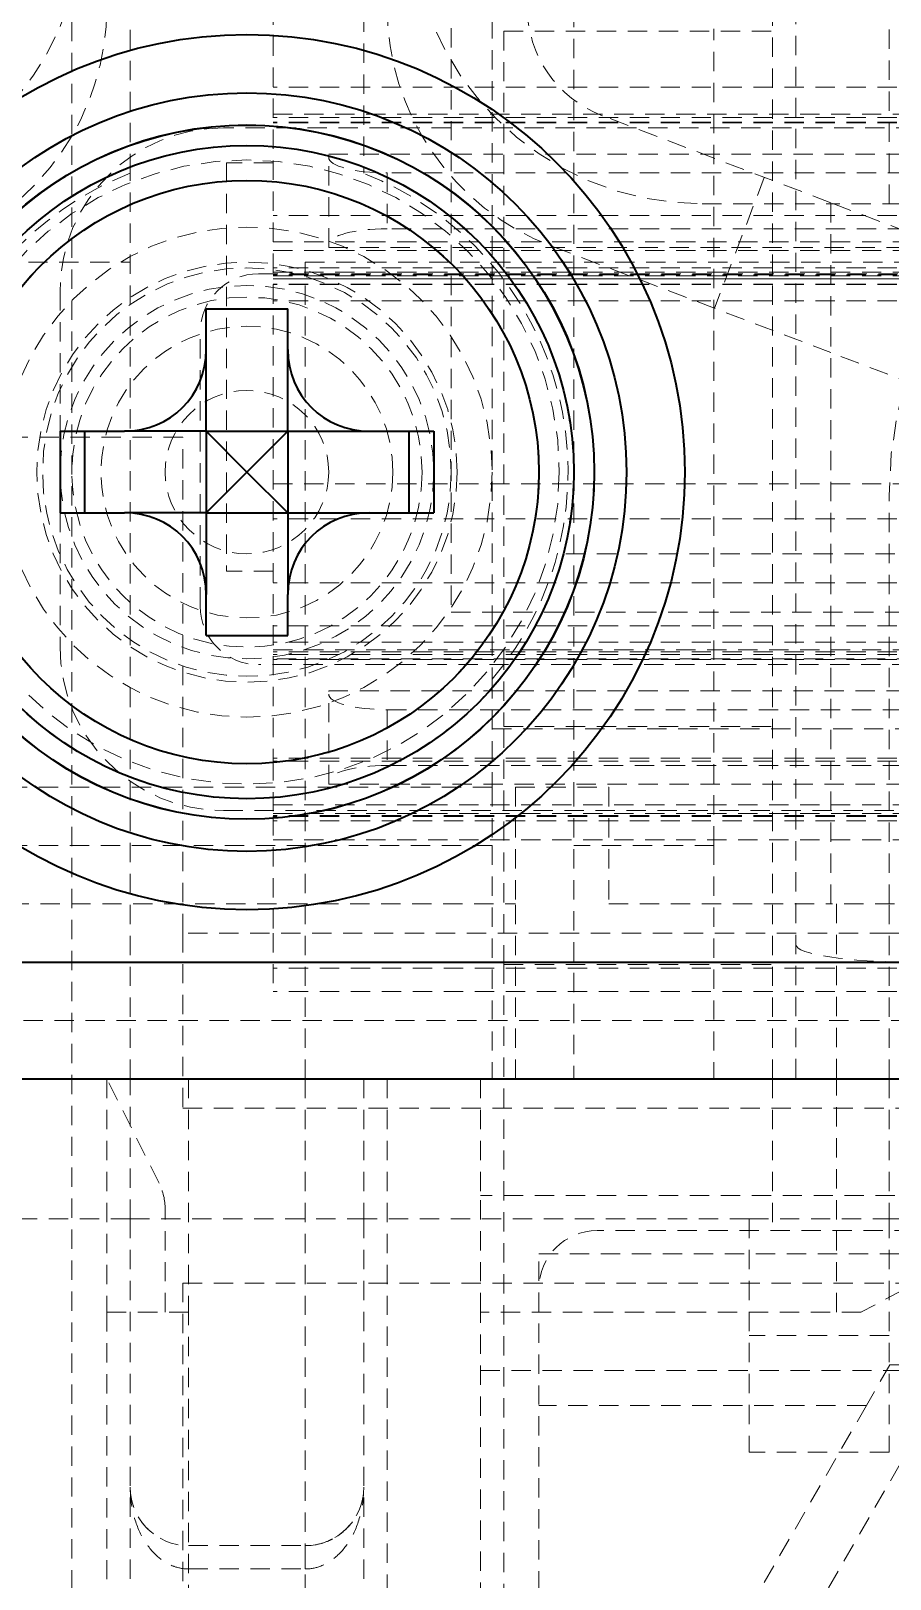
# Model space of a CAD drawing. Header units: inches. Extents: x 6934 to 18973, y 4254 to 7629.
# Drawn here: x 17105.43 to 17112.79, y 4833.67 to 4846.93 of the extents above; entities that cross this region are included whole.
import ezdxf

# ---------------------------------------------------------------- set-up
doc = ezdxf.new("R2010")
doc.units = ezdxf.units.IN
doc.header["$MEASUREMENT"] = 0
doc.linetypes.add('입력 정류부 ASSY$0$DASHED', pattern=[0.2067, 0.1654, -0.0413])
for name, color, linetype, lineweight, true_color in [('입력 정류부 ASSY$0$가려진 것(ISO)', 2, '입력 정류부 ASSY$0$DASHED', 18, 0xffff00), ('입력 정류부 ASSY$0$가려진 좁은 것(ISO)', 2, '입력 정류부 ASSY$0$DASHED', 18, 0xffff00), ('입력 정류부 ASSY$0$가시적인 것(ISO)', 3, 'Continuous', 40, 0x00ff00), ('입력 정류부 ASSY$0$가시적인 좁은 것(ISO)', 3, 'Continuous', 35, 0x00ff00)]:
    doc.layers.add(name, color=color, linetype=linetype, lineweight=lineweight, true_color=true_color)

# ---------------------------------------------------------------- blocks, each defined once
blk = doc.blocks.new('입력 정류부 ASSY')
at = {"layer": '입력 정류부 ASSY$0$가려진 것(ISO)'}
for p, q in [((456.004, 631.44), (456.004, 580.44)), ((454.954, 629.94), (454.954, 581.94)), ((457.704, 577.94), (457.704, 598.44)), ((455.304, 589.94), (455.304, 584.916)), ((451.704, 588.857), (451.704, 573.44)), ((452.204, 585.702), (452.204, 588.14)), ((453.429, 588.199), (453.429, 580.664)), ((454.204, 588.14), (454.204, 585.702)), ((457.904, 587.94), (457.904, 579.44)), ((457.204, 579.94), (457.204, 586.94)), ((458.704, 585.44), (458.704, 586.94)), ((455.404, 586.92), (457.704, 586.92)), ((455.404, 586.92), (455.404, 580.96)), ((453.429, 586.208), (470.979, 586.208)), ((470.979, 586.178), (453.429, 586.178)), ((470.979, 586.14), (453.429, 586.14)), ((458.204, 585.449), (456.248, 586.195)), ((471.404, 586.09), (453.004, 586.09)), ((453.904, 585.065), (453.904, 585.865)), ((453.904, 585.865), (470.504, 585.865)), ((453.029, 585.79), (453.029, 582.29)), ((453.429, 585.79), (453.029, 585.79)), ((452.204, 577.94), (452.204, 585.702)), ((470.004, 585.704), (454.404, 585.704)), ((457.635, 585.666), (457.208, 584.545)), ((470.979, 585.34), (453.429, 585.34)), ((457.104, 585.44), (458.204, 585.44)), ((458.204, 585.44), (458.204, 585.449)), ((461.848, 584.06), (458.204, 585.449)), ((458.204, 579.44), (458.204, 585.44)), ((467.304, 585.44), (458.204, 585.44)), ((470.004, 585.226), (454.404, 585.226)), ((455.821, 585.074), (458.204, 584.165)), ((436.204, 584.94), (452.204, 584.94)), ((453.429, 585.04), (470.979, 585.04)), ((453.704, 584.94), (470.704, 584.94)), ((453.704, 577.94), (453.704, 584.94)), ((453.904, 585.065), (470.504, 585.065)), ((453.304, 584.84), (471.104, 584.84)), ((470.979, 584.89), (453.429, 584.89)), ((453.429, 584.823), (470.979, 584.823)), ((455.304, 584.916), (455.304, 581.365)), ((451.604, 584.69), (451.604, 583.49)), ((453.429, 584.796), (470.979, 584.796)), ((470.979, 584.752), (453.429, 584.752)), ((452.854, 584.19), (452.854, 584.54)), ((452.854, 584.54), (453.554, 584.54)), ((453.554, 584.19), (453.554, 584.54)), ((452.804, 581.99), (452.804, 584.34)), ((452.854, 583.49), (452.854, 584.19)), ((453.554, 583.49), (453.554, 584.19)), ((461.421, 582.939), (458.204, 584.165)), ((451.604, 583.49), (451.604, 582.79)), ((451.604, 583.49), (452.154, 583.49)), ((452.854, 583.49), (452.154, 583.49)), ((452.854, 583.49), (453.204, 583.14)), ((452.854, 583.49), (453.554, 583.49)), ((452.854, 583.49), (452.854, 582.79)), ((453.204, 583.14), (453.554, 583.49)), ((453.554, 583.49), (453.554, 582.79)), ((453.554, 583.49), (454.254, 583.49)), ((454.254, 583.49), (454.804, 583.49)), ((454.804, 583.49), (454.804, 582.79)), ((452.654, 583.44), (451.154, 583.44)), ((452.654, 579.19), (452.654, 583.44)), ((453.204, 583.14), (452.854, 582.79)), ((453.554, 582.79), (453.204, 583.14)), ((453.429, 583.04), (470.979, 583.04)), ((458.704, 579.44), (458.704, 582.94)), ((451.604, 582.79), (452.154, 582.79)), ((451.604, 582.79), (451.604, 581.64)), ((452.854, 582.79), (452.154, 582.79)), ((452.854, 582.79), (453.554, 582.79)), ((452.854, 582.79), (452.854, 582.09)), ((470.979, 582.74), (453.429, 582.74)), ((453.554, 582.79), (454.254, 582.79)), ((453.554, 582.79), (453.554, 582.09)), ((454.254, 582.79), (454.804, 582.79)), ((469.104, 582.44), (455.864, 582.44)), ((453.429, 582.29), (453.029, 582.29)), ((452.854, 581.74), (452.854, 582.09)), ((453.554, 581.74), (453.554, 582.09)), ((454.954, 581.94), (469.454, 581.94)), ((452.854, 581.74), (453.554, 581.74)), ((471.104, 581.49), (453.304, 581.49)), ((453.429, 581.617), (470.979, 581.617)), ((470.979, 581.578), (453.429, 581.578)), ((461.854, 581.54), (453.429, 581.54)), ((455.304, 581.365), (455.304, 580.44)), ((453.904, 580.465), (453.904, 581.265)), ((453.904, 581.265), (470.504, 581.265)), ((454.404, 581.104), (470.004, 581.104)), ((455.404, 580.96), (457.704, 580.96)), ((455.404, 578.92), (455.404, 580.96)), ((455.304, 580.94), (469.104, 580.94)), ((453.429, 580.664), (453.429, 580.19)), ((454.404, 580.626), (470.004, 580.626)), ((455.304, 580.44), (451.104, 580.44)), ((453.904, 580.465), (470.504, 580.465)), ((455.304, 580.44), (455.304, 579.94)), ((455.504, 580.44), (455.504, 579.44)), ((455.504, 580.44), (456.304, 580.44)), ((456.304, 580.44), (456.304, 579.44)), ((453.004, 580.24), (471.404, 580.24)), ((453.429, 580.29), (470.979, 580.29)), ((453.429, 580.214), (470.979, 580.214)), ((470.979, 580.19), (453.429, 580.19)), ((453.429, 580.19), (453.429, 579.19)), ((470.979, 580.152), (453.429, 580.152)), ((455.304, 579.94), (451.104, 579.94)), ((455.304, 579.94), (455.304, 577.94)), ((457.204, 579.94), (456.004, 579.94)), ((457.204, 579.94), (457.204, 577.94)), ((450.904, 579.44), (455.504, 579.44)), ((455.504, 577.94), (455.504, 579.44)), ((456.304, 579.44), (458.204, 579.44)), ((457.904, 579.44), (457.904, 577.94)), ((468.304, 579.44), (458.204, 579.44)), ((458.254, 579.44), (458.254, 577.94)), ((458.704, 577.94), (458.704, 579.44)), ((458.704, 579.19), (452.654, 579.19)), ((452.654, 579.19), (452.654, 577.69)), ((453.429, 579.19), (453.429, 578.69)), ((458.704, 579.19), (465.704, 579.19)), ((455.404, 578.92), (457.704, 578.92)), ((455.404, 578.92), (455.404, 564.44)), ((470.979, 578.69), (453.429, 578.69)), ((490.204, 578.44), (435.004, 578.44)), ((452.452, 577.046), (452.004, 577.94)), ((452.004, 577.94), (452.004, 575.94)), ((452.204, 576.74), (452.204, 577.94)), ((452.704, 577.94), (452.704, 575.94)), ((454.204, 577.94), (454.204, 576.74)), ((454.404, 577.94), (454.404, 572.94)), ((455.204, 577.94), (455.204, 576.94)), ((457.704, 577.94), (457.704, 576.64)), ((458.254, 575.94), (458.254, 577.94)), ((458.704, 577.94), (458.704, 576.74)), ((452.654, 577.69), (471.754, 577.69)), ((455.204, 575.94), (455.204, 576.94)), ((462.204, 576.94), (455.204, 576.94)), ((452.204, 576.74), (448.904, 576.74)), ((452.204, 576.74), (454.204, 576.74)), ((452.204, 576.74), (452.204, 573.44)), ((452.504, 575.94), (452.504, 576.822)), ((457.504, 576.74), (454.204, 576.74)), ((454.204, 576.74), (454.204, 573.44)), ((457.504, 576.74), (458.704, 576.74)), ((457.504, 576.74), (457.504, 574.74)), ((465.704, 576.74), (458.704, 576.74)), ((458.704, 576.74), (458.704, 574.74)), ((468.204, 576.64), (456.204, 576.64)), ((455.704, 562.94), (455.704, 576.44)), ((455.704, 576.44), (468.704, 576.44)), ((452.654, 565.94), (452.654, 576.19)), ((452.654, 576.19), (471.754, 576.19)), ((452.004, 575.94), (452.004, 572.94)), ((452.004, 575.94), (452.504, 575.94)), ((452.704, 575.94), (452.204, 575.94)), ((455.204, 572.133), (455.204, 575.94)), ((458.463, 575.94), (455.204, 575.94)), ((458.704, 575.74), (457.504, 575.74)), ((455.204, 575.44), (469.204, 575.44)), ((458.711, 575.49), (458.509, 575.14)), ((458.711, 575.49), (465.697, 575.49)), ((458.509, 575.14), (455.704, 575.14)), ((456.704, 572.014), (458.509, 575.14)), ((458.704, 574.74), (457.504, 574.74)), ((452.704, 573.94), (453.704, 573.94))]:
    blk.add_line(p, q, dxfattribs=at)
for radius in [2.975, 1.75, 1.6, 1.5, 1.5, 1.25, 0.7, 0.7]:
    blk.add_circle((453.204, 583.14), radius, dxfattribs=at)
for centre, radius, start, end in [((449.304, 587.94), 2.5, 270, 0), ((457.104, 587.94), 2.5, 180, 270), ((449.804, 587.129), 2.2, 290.8658, 0), ((456.604, 587.129), 2.2, 180, 249.1342), ((456.604, 587.129), 1, 180, 249.1342), ((462.204, 582.94), 3.5, 0, 180), ((453.004, 584.69), 1.4, 90, 180), ((453.204, 583.14), 2.75, 111.3237, 220.2142), ((453.204, 583.14), 2.75, 319.7858, 68.6763), ((453.304, 584.34), 0.5, 90, 180), ((453.304, 581.99), 0.5, 180, 270), ((453.004, 581.64), 1.4, 180, 270), ((452.004, 576.822), 0.5, 0, 26.5651), ((462.204, 569.44), 7.5, 60.0736, 119.9264), ((456.204, 576.14), 0.5, 90, 180), ((452.704, 574.44), 0.5, 180, 270), ((453.704, 574.44), 0.5, 270, 0)]:
    blk.add_arc(centre, radius, start, end, dxfattribs=at)
for centre, major_axis, ratio, start_param, end_param in [((454.404, 585.838), (0.5, 0), 0.267949, 3.141593, 4.712389), ((454.404, 585.092), (-0.5, 0), 0.267949, 4.712389, 6.283185), ((452.11, 584.235), (-0.542, 0.542), 0.941609, 2.386259, 3.896927), ((454.299, 584.235), (0.542, 0.542), 0.941609, 2.386259, 3.896927), ((452.11, 582.046), (-0.542, -0.542), 0.941609, 2.386259, 3.896927), ((454.299, 582.046), (0.542, -0.542), 0.941609, 2.386259, 3.896927), ((454.404, 581.238), (0.5, 0), 0.267949, 3.141593, 4.712389), ((454.404, 580.492), (-0.5, 0), 0.267949, 4.712389, 6.283185), ((458.904, 579.092), (1, 0), 0.151515, 3.141593, 4.712389)]:
    blk.add_ellipse(centre, major_axis=major_axis, ratio=ratio, start_param=start_param, end_param=end_param, dxfattribs=at)
for points in [[(452.205, 574.421), (452.207, 574.368), (452.217, 574.316), (452.236, 574.266)], [(454.173, 574.266), (454.192, 574.316), (454.202, 574.368), (454.204, 574.421)], [(452.301, 574.144), (452.329, 574.106), (452.364, 574.071), (452.405, 574.04)], [(454.002, 574.039), (454.044, 574.07), (454.079, 574.106), (454.107, 574.144)]]:
    blk.add_open_spline(points, degree=3, dxfattribs=at)
blk.add_open_spline([(453.789, 573.947), (453.827, 573.954), (453.865, 573.965), (453.912, 573.985), (453.924, 573.991), (453.936, 573.997)], degree=3, knots=[0, 0, 0, 0, 0.01199037, 0.01199037, 0.01638954, 0.01638954, 0.01638954, 0.01638954], dxfattribs=at)
at = {"layer": '입력 정류부 ASSY$0$가려진 좁은 것(ISO)'}
for p, q in [((470.979, 586.44), (453.429, 586.44)), ((470.979, 586.134), (453.429, 586.134)), ((454.404, 585.704), (454.404, 585.226)), ((453.429, 585.113), (470.979, 585.113)), ((453.429, 584.854), (470.979, 584.854)), ((470.979, 584.832), (453.429, 584.832)), ((470.979, 584.796), (453.429, 584.796)), ((470.979, 584.749), (453.429, 584.749)), ((470.979, 584.607), (453.429, 584.607)), ((451.815, 582.79), (451.815, 583.49)), ((454.593, 582.79), (454.593, 583.49)), ((470.979, 582.19), (453.429, 582.19)), ((470.979, 581.823), (453.429, 581.823)), ((470.979, 581.682), (453.429, 581.682)), ((470.979, 581.599), (453.429, 581.599)), ((470.979, 581.534), (453.429, 581.534)), ((454.404, 581.104), (454.404, 580.626)), ((470.979, 580.69), (453.429, 580.69)), ((470.979, 580.664), (453.429, 580.664)), ((456.004, 580.44), (456.004, 577.94)), ((470.979, 580.196), (453.429, 580.196)), ((453.429, 579.99), (470.979, 579.99)), ((470.979, 578.89), (453.429, 578.89)), ((453.704, 577.94), (453.704, 573.44)), ((452.704, 573.44), (452.704, 575.94)), ((455.796, 569.44), (459, 574.99)), ((452.704, 573.74), (453.704, 573.74))]:
    blk.add_line(p, q, dxfattribs=at)
for radius in [2.974, 2.799, 2.675, 2.675, 2.5, 2.1, 1.8, 1.8]:
    blk.add_circle((453.204, 583.14), radius, dxfattribs=at)
blk.add_ellipse((453.704, 572.94), major_axis=(0, 1), ratio=0.00001, start_param=5.639765, end_param=6.283286, dxfattribs=at)
for points, knots in [([(452.204, 574.44), (452.205, 574.348), (452.217, 574.263), (452.238, 574.186), (452.26, 574.11), (452.289, 574.043), (452.324, 573.986), (452.359, 573.929), (452.399, 573.882), (452.441, 573.845), (452.443, 573.843), (452.446, 573.841), (452.448, 573.839), (452.488, 573.806), (452.529, 573.782), (452.571, 573.765), (452.575, 573.764), (452.578, 573.763), (452.581, 573.762), (452.622, 573.747), (452.664, 573.74), (452.704, 573.74)], [0, 0, 0, 0, 0.2, 0.2, 0.2, 0.4, 0.4, 0.4, 0.6, 0.6, 0.6, 0.611133, 0.611133, 0.611133, 0.8, 0.8, 0.8, 0.815375, 0.815375, 0.815375, 1, 1, 1, 1]), ([(453.704, 573.74), (453.748, 573.74), (453.793, 573.748), (453.837, 573.765), (453.882, 573.783), (453.926, 573.809), (453.968, 573.846), (454.01, 573.882), (454.05, 573.929), (454.085, 573.986), (454.12, 574.043), (454.149, 574.11), (454.17, 574.187), (454.192, 574.263), (454.204, 574.349), (454.204, 574.44)], [0.0000018, 0.0000018, 0.0000018, 0.0000018, 0.2, 0.2, 0.2, 0.4, 0.4, 0.4, 0.6, 0.6, 0.6, 0.8, 0.8, 0.8, 1, 1, 1, 1])]:
    blk.add_open_spline(points, degree=3, knots=knots, dxfattribs=at)
at = {"layer": '입력 정류부 ASSY$0$가시적인 것(ISO)'}
for p, q in [((452.854, 584.19), (452.854, 584.54)), ((452.854, 584.54), (453.554, 584.54)), ((453.554, 584.19), (453.554, 584.54)), ((452.854, 583.49), (452.854, 584.19)), ((453.554, 583.49), (453.554, 584.19)), ((451.604, 583.49), (451.604, 582.79)), ((451.604, 583.49), (452.154, 583.49)), ((452.854, 583.49), (452.154, 583.49)), ((452.854, 583.49), (453.204, 583.14)), ((452.854, 583.49), (453.554, 583.49)), ((452.854, 583.49), (452.854, 582.79)), ((453.204, 583.14), (453.554, 583.49)), ((453.554, 583.49), (453.554, 582.79)), ((453.554, 583.49), (454.254, 583.49)), ((454.254, 583.49), (454.804, 583.49)), ((454.804, 583.49), (454.804, 582.79)), ((453.204, 583.14), (452.854, 582.79)), ((453.554, 582.79), (453.204, 583.14)), ((451.604, 582.79), (452.154, 582.79)), ((452.854, 582.79), (452.154, 582.79)), ((452.854, 582.79), (453.554, 582.79)), ((452.854, 582.79), (452.854, 582.09)), ((453.554, 582.79), (454.254, 582.79)), ((453.554, 582.79), (453.554, 582.09)), ((454.254, 582.79), (454.804, 582.79)), ((452.854, 581.74), (452.854, 582.09)), ((453.554, 581.74), (453.554, 582.09)), ((452.854, 581.74), (453.554, 581.74)), ((435.004, 578.94), (489.404, 578.94)), ((434.704, 577.94), (489.704, 577.94))]:
    blk.add_line(p, q, dxfattribs=at)
for radius in [3.25, 2.975]:
    blk.add_circle((453.204, 583.14), radius, dxfattribs=at)
blk.add_arc((462.204, 569.44), 4.5, 0, 180, dxfattribs=at)
for centre, major_axis in [((452.11, 584.235), (-0.542, 0.542)), ((454.299, 584.235), (0.542, 0.542)), ((452.11, 582.046), (-0.542, -0.542)), ((454.299, 582.046), (0.542, -0.542))]:
    blk.add_ellipse(centre, major_axis=major_axis, ratio=0.941609, start_param=2.386259, end_param=3.896927, dxfattribs=at)
at = {"layer": '입력 정류부 ASSY$0$가시적인 좁은 것(ISO)'}
for p, q in [((451.815, 582.79), (451.815, 583.49)), ((454.593, 582.79), (454.593, 583.49))]:
    blk.add_line(p, q, dxfattribs=at)
for radius in [3.75, 2.974, 2.799, 2.5]:
    blk.add_circle((453.204, 583.14), radius, dxfattribs=at)

msp = doc.modelspace()

# ---------------------------------------------------------------- block references
msp.add_blockref('입력 정류부 ASSY', (16654.075, 4260.012))

doc.saveas('drawing.dxf')
